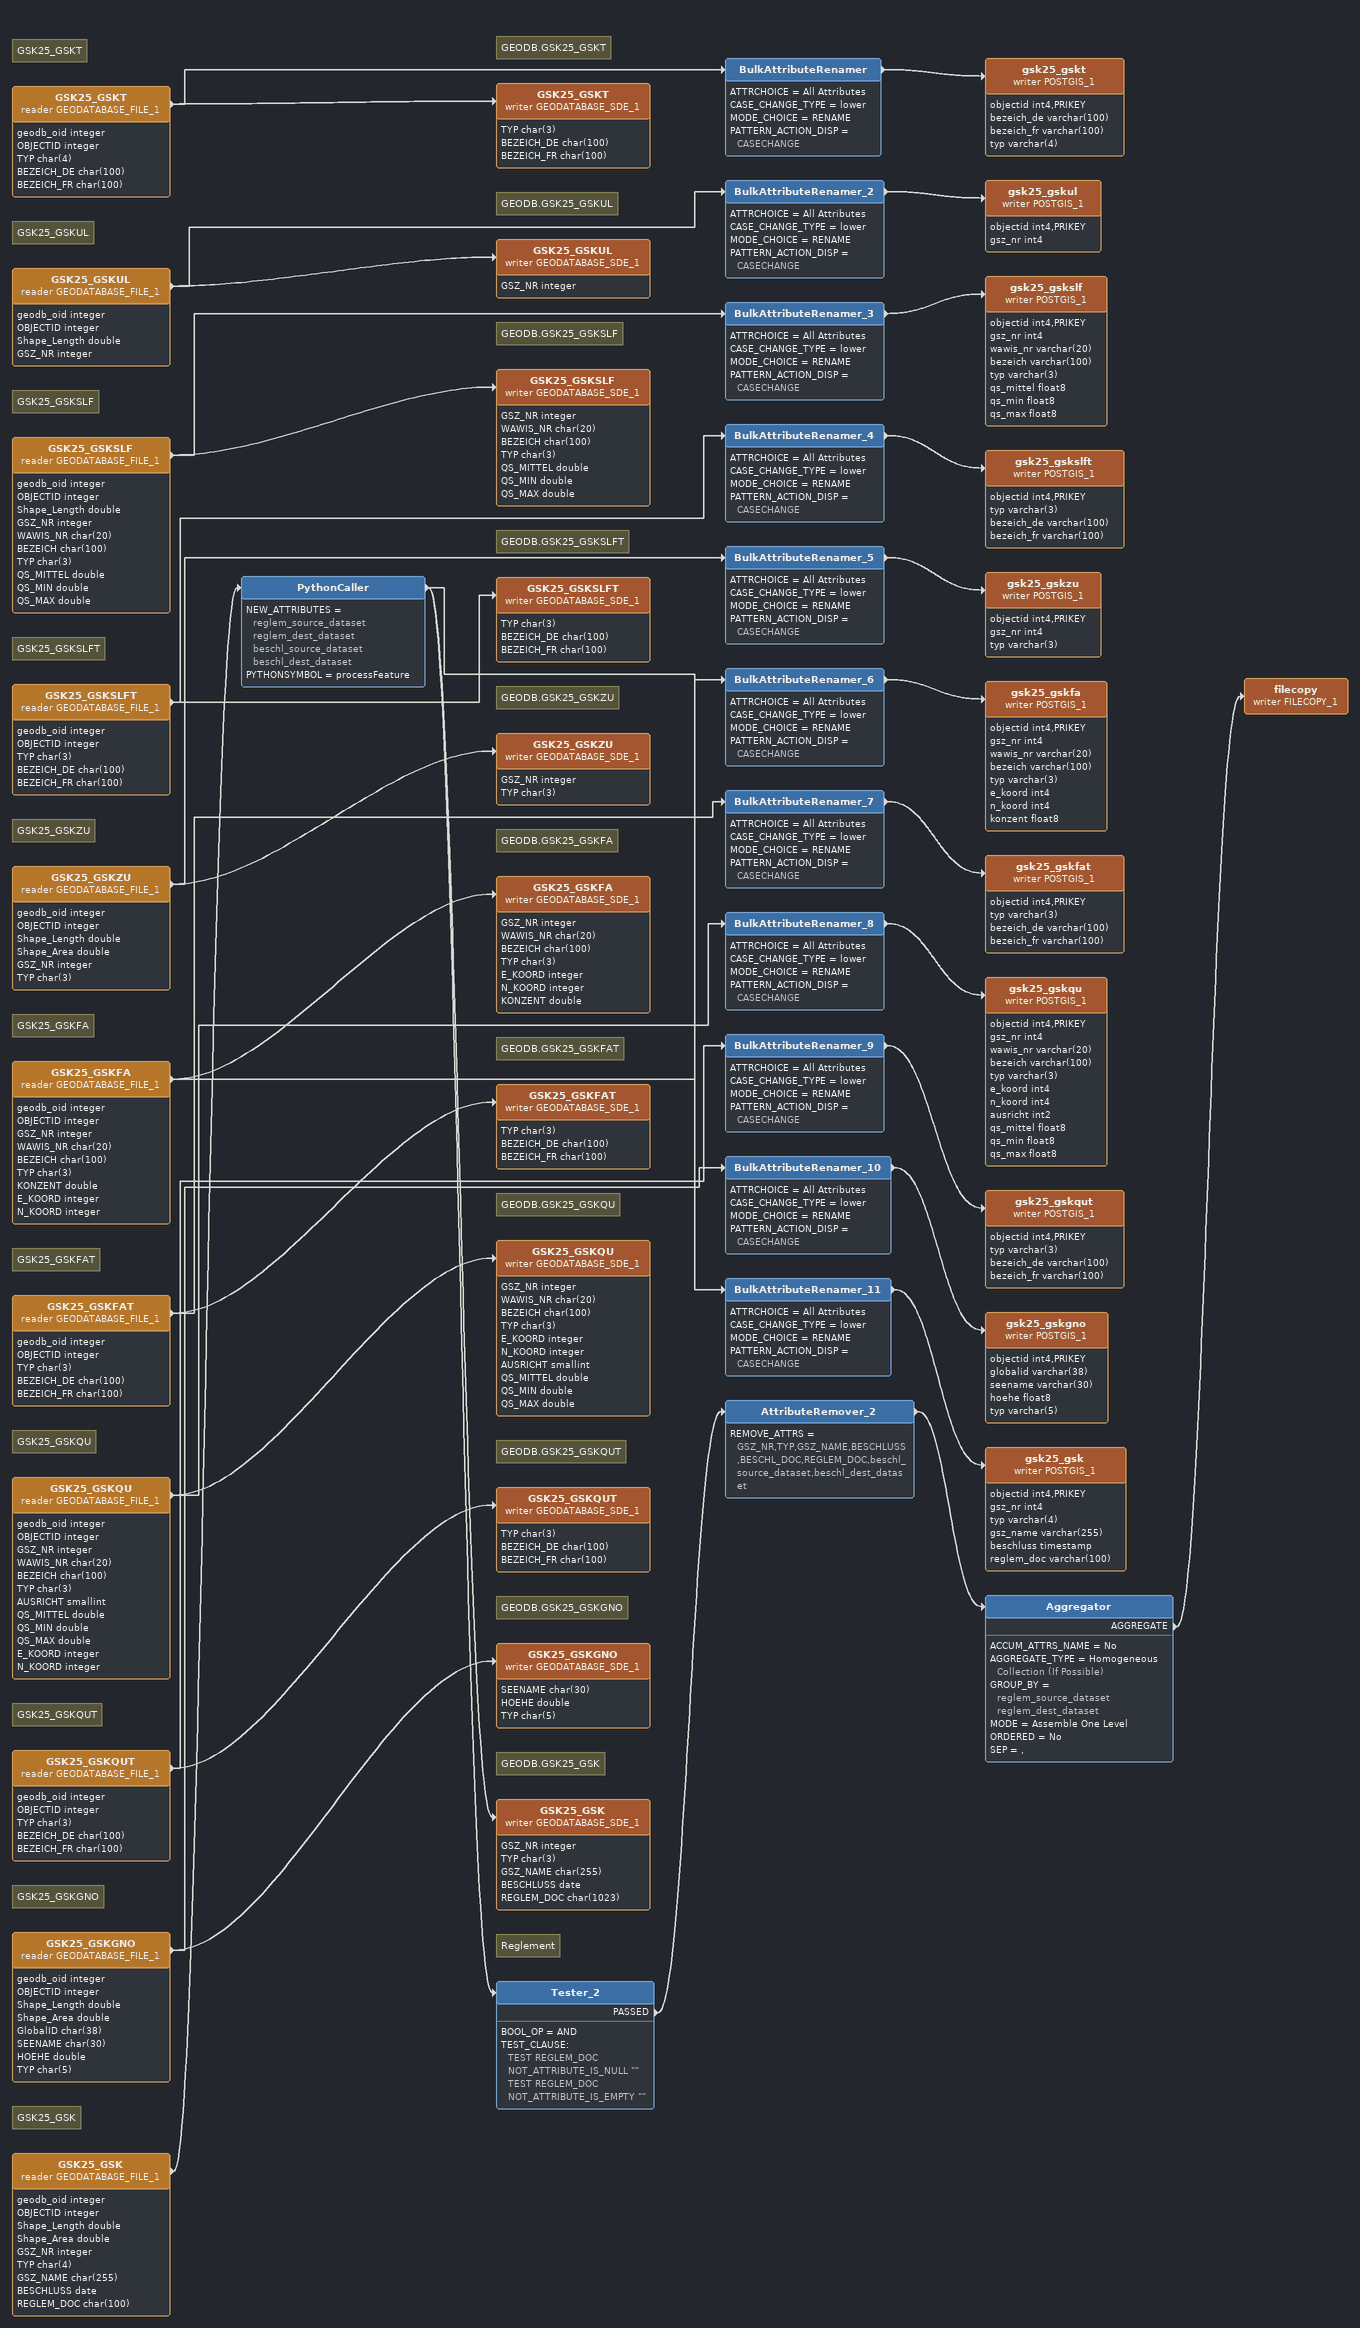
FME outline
Note: GSK25_GSKFA
GSK25_GSKFA (reader GEODATABASE_FILE_1)
    attributes: geodb_oid integer, OBJECTID integer, GSZ_NR integer, WAWIS_NR char(20), BEZEICH char(100), TYP char(3), KONZENT double, E_KOORD integer, N_KOORD integer
    -> GSK25_GSKFA (writer GEODATABASE_SDE_1)
    -> BulkAttributeRenamer_6
BulkAttributeRenamer_6
    ATTRCHOICE = All Attributes
    CASE_CHANGE_TYPE = lower
    MODE_CHOICE = RENAME
    PATTERN_ACTION_DISP = CASECHANGE
    -> gsk25_gskfa (writer POSTGIS_1)
gsk25_gskfa (writer POSTGIS_1)
    attributes: objectid int4,PRIKEY, gsz_nr int4, wawis_nr varchar(20), bezeich varchar(100), typ varchar(3), e_koord int4, n_koord int4, konzent float8
Note: GEODB.GSK25_GSKFA
GSK25_GSKFA (writer GEODATABASE_SDE_1)
    attributes: GSZ_NR integer, WAWIS_NR char(20), BEZEICH char(100), TYP char(3), E_KOORD integer, N_KOORD integer, KONZENT double
Note: GSK25_GSKFAT
GSK25_GSKFAT (reader GEODATABASE_FILE_1)
    attributes: geodb_oid integer, OBJECTID integer, TYP char(3), BEZEICH_DE char(100), BEZEICH_FR char(100)
    -> GSK25_GSKFAT (writer GEODATABASE_SDE_1)
    -> BulkAttributeRenamer_7
Note: GEODB.GSK25_GSKFAT
GSK25_GSKFAT (writer GEODATABASE_SDE_1)
    attributes: TYP char(3), BEZEICH_DE char(100), BEZEICH_FR char(100)
BulkAttributeRenamer_7
    ATTRCHOICE = All Attributes
    CASE_CHANGE_TYPE = lower
    MODE_CHOICE = RENAME
    PATTERN_ACTION_DISP = CASECHANGE
    -> gsk25_gskfat (writer POSTGIS_1)
gsk25_gskfat (writer POSTGIS_1)
    attributes: objectid int4,PRIKEY, typ varchar(3), bezeich_de varchar(100), bezeich_fr varchar(100)
Note: GSK25_GSKQU
GSK25_GSKQU (reader GEODATABASE_FILE_1)
    attributes: geodb_oid integer, OBJECTID integer, GSZ_NR integer, WAWIS_NR char(20), BEZEICH char(100), TYP char(3), AUSRICHT smallint, QS_MITTEL double, QS_MIN double, QS_MAX double, E_KOORD integer, N_KOORD integer
    -> GSK25_GSKQU (writer GEODATABASE_SDE_1)
    -> BulkAttributeRenamer_8
BulkAttributeRenamer_8
    ATTRCHOICE = All Attributes
    CASE_CHANGE_TYPE = lower
    MODE_CHOICE = RENAME
    PATTERN_ACTION_DISP = CASECHANGE
    -> gsk25_gskqu (writer POSTGIS_1)
gsk25_gskqu (writer POSTGIS_1)
    attributes: objectid int4,PRIKEY, gsz_nr int4, wawis_nr varchar(20), bezeich varchar(100), typ varchar(3), e_koord int4, n_koord int4, ausricht int2, qs_mittel float8, qs_min float8, qs_max float8
Note: GEODB.GSK25_GSKQU
GSK25_GSKQU (writer GEODATABASE_SDE_1)
    attributes: GSZ_NR integer, WAWIS_NR char(20), BEZEICH char(100), TYP char(3), E_KOORD integer, N_KOORD integer, AUSRICHT smallint, QS_MITTEL double, QS_MIN double, QS_MAX double
Note: GSK25_GSKQUT
GSK25_GSKQUT (reader GEODATABASE_FILE_1)
    attributes: geodb_oid integer, OBJECTID integer, TYP char(3), BEZEICH_DE char(100), BEZEICH_FR char(100)
    -> GSK25_GSKQUT (writer GEODATABASE_SDE_1)
    -> BulkAttributeRenamer_9
Note: GEODB.GSK25_GSKQUT
GSK25_GSKQUT (writer GEODATABASE_SDE_1)
    attributes: TYP char(3), BEZEICH_DE char(100), BEZEICH_FR char(100)
BulkAttributeRenamer_9
    ATTRCHOICE = All Attributes
    CASE_CHANGE_TYPE = lower
    MODE_CHOICE = RENAME
    PATTERN_ACTION_DISP = CASECHANGE
    -> gsk25_gskqut (writer POSTGIS_1)
gsk25_gskqut (writer POSTGIS_1)
    attributes: objectid int4,PRIKEY, typ varchar(3), bezeich_de varchar(100), bezeich_fr varchar(100)
Note: GSK25_GSKGNO
GSK25_GSKGNO (reader GEODATABASE_FILE_1)
    attributes: geodb_oid integer, OBJECTID integer, Shape_Length double, Shape_Area double, GlobalID char(38), SEENAME char(30), HOEHE double, TYP char(5)
    -> GSK25_GSKGNO (writer GEODATABASE_SDE_1)
    -> BulkAttributeRenamer_10
Note: GEODB.GSK25_GSKGNO
GSK25_GSKGNO (writer GEODATABASE_SDE_1)
    attributes: SEENAME char(30), HOEHE double, TYP char(5)
BulkAttributeRenamer_10
    ATTRCHOICE = All Attributes
    CASE_CHANGE_TYPE = lower
    MODE_CHOICE = RENAME
    PATTERN_ACTION_DISP = CASECHANGE
    -> gsk25_gskgno (writer POSTGIS_1)
gsk25_gskgno (writer POSTGIS_1)
    attributes: objectid int4,PRIKEY, globalid varchar(38), seename varchar(30), hoehe float8, typ varchar(5)
Note: GSK25_GSK
GSK25_GSK (reader GEODATABASE_FILE_1)
    attributes: geodb_oid integer, OBJECTID integer, Shape_Length double, Shape_Area double, GSZ_NR integer, TYP char(4), GSZ_NAME char(255), BESCHLUSS date, REGLEM_DOC char(100)
    -> PythonCaller
PythonCaller
    NEW_ATTRIBUTES = reglem_source_dataset reglem_dest_dataset beschl_source_dataset beschl_dest_dataset
    PYTHONSYMBOL = processFeature
    -> GSK25_GSK (writer GEODATABASE_SDE_1)
    -> Tester_2
    -> BulkAttributeRenamer_11
Note: GEODB.GSK25_GSK
GSK25_GSK (writer GEODATABASE_SDE_1)
    attributes: GSZ_NR integer, TYP char(3), GSZ_NAME char(255), BESCHLUSS date, REGLEM_DOC char(1023)
BulkAttributeRenamer_11
    ATTRCHOICE = All Attributes
    CASE_CHANGE_TYPE = lower
    MODE_CHOICE = RENAME
    PATTERN_ACTION_DISP = CASECHANGE
    -> gsk25_gsk (writer POSTGIS_1)
gsk25_gsk (writer POSTGIS_1)
    attributes: objectid int4,PRIKEY, gsz_nr int4, typ varchar(4), gsz_name varchar(255), beschluss timestamp, reglem_doc varchar(100)
Note: Reglement
Tester_2
    BOOL_OP = AND
    TEST_CLAUSE:
      TEST REGLEM_DOC NOT_ATTRIBUTE_IS_NULL ""
      TEST REGLEM_DOC NOT_ATTRIBUTE_IS_EMPTY ""
    PASSED -> AttributeRemover_2
AttributeRemover_2
    REMOVE_ATTRS = GSZ_NR,TYP,GSZ_NAME,BESCHLUSS,BESCHL_DOC,REGLEM_DOC,beschl_source_dataset,beschl_dest_dataset
    -> Aggregator
Aggregator
    ACCUM_ATTRS_NAME = No
    AGGREGATE_TYPE = Homogeneous Collection (If Possible)
    GROUP_BY = reglem_source_dataset reglem_dest_dataset
    MODE = Assemble One Level
    ORDERED = No
    SEP = ,
    AGGREGATE -> filecopy (writer FILECOPY_1)
filecopy (writer FILECOPY_1)
Note: GSK25_GSKT
GSK25_GSKT (reader GEODATABASE_FILE_1)
    attributes: geodb_oid integer, OBJECTID integer, TYP char(4), BEZEICH_DE char(100), BEZEICH_FR char(100)
    -> GSK25_GSKT (writer GEODATABASE_SDE_1)
    -> BulkAttributeRenamer
Note: GEODB.GSK25_GSKT
GSK25_GSKT (writer GEODATABASE_SDE_1)
    attributes: TYP char(3), BEZEICH_DE char(100), BEZEICH_FR char(100)
BulkAttributeRenamer
    ATTRCHOICE = All Attributes
    CASE_CHANGE_TYPE = lower
    MODE_CHOICE = RENAME
    PATTERN_ACTION_DISP = CASECHANGE
    -> gsk25_gskt (writer POSTGIS_1)
gsk25_gskt (writer POSTGIS_1)
    attributes: objectid int4,PRIKEY, bezeich_de varchar(100), bezeich_fr varchar(100), typ varchar(4)
Note: GSK25_GSKUL
GSK25_GSKUL (reader GEODATABASE_FILE_1)
    attributes: geodb_oid integer, OBJECTID integer, Shape_Length double, GSZ_NR integer
    -> GSK25_GSKUL (writer GEODATABASE_SDE_1)
    -> BulkAttributeRenamer_2
BulkAttributeRenamer_2
    ATTRCHOICE = All Attributes
    CASE_CHANGE_TYPE = lower
    MODE_CHOICE = RENAME
    PATTERN_ACTION_DISP = CASECHANGE
    -> gsk25_gskul (writer POSTGIS_1)
gsk25_gskul (writer POSTGIS_1)
    attributes: objectid int4,PRIKEY, gsz_nr int4
Note: GEODB.GSK25_GSKUL
GSK25_GSKUL (writer GEODATABASE_SDE_1)
    attributes: GSZ_NR integer
Note: GSK25_GSKSLF
GSK25_GSKSLF (reader GEODATABASE_FILE_1)
    attributes: geodb_oid integer, OBJECTID integer, Shape_Length double, GSZ_NR integer, WAWIS_NR char(20), BEZEICH char(100), TYP char(3), QS_MITTEL double, QS_MIN double, QS_MAX double
    -> GSK25_GSKSLF (writer GEODATABASE_SDE_1)
    -> BulkAttributeRenamer_3
BulkAttributeRenamer_3
    ATTRCHOICE = All Attributes
    CASE_CHANGE_TYPE = lower
    MODE_CHOICE = RENAME
    PATTERN_ACTION_DISP = CASECHANGE
    -> gsk25_gskslf (writer POSTGIS_1)
gsk25_gskslf (writer POSTGIS_1)
    attributes: objectid int4,PRIKEY, gsz_nr int4, wawis_nr varchar(20), bezeich varchar(100), typ varchar(3), qs_mittel float8, qs_min float8, qs_max float8
Note: GEODB.GSK25_GSKSLF
GSK25_GSKSLF (writer GEODATABASE_SDE_1)
    attributes: GSZ_NR integer, WAWIS_NR char(20), BEZEICH char(100), TYP char(3), QS_MITTEL double, QS_MIN double, QS_MAX double
Note: GSK25_GSKSLFT
GSK25_GSKSLFT (reader GEODATABASE_FILE_1)
    attributes: geodb_oid integer, OBJECTID integer, TYP char(3), BEZEICH_DE char(100), BEZEICH_FR char(100)
    -> GSK25_GSKSLFT (writer GEODATABASE_SDE_1)
    -> BulkAttributeRenamer_4
Note: GEODB.GSK25_GSKSLFT
GSK25_GSKSLFT (writer GEODATABASE_SDE_1)
    attributes: TYP char(3), BEZEICH_DE char(100), BEZEICH_FR char(100)
BulkAttributeRenamer_4
    ATTRCHOICE = All Attributes
    CASE_CHANGE_TYPE = lower
    MODE_CHOICE = RENAME
    PATTERN_ACTION_DISP = CASECHANGE
    -> gsk25_gskslft (writer POSTGIS_1)
gsk25_gskslft (writer POSTGIS_1)
    attributes: objectid int4,PRIKEY, typ varchar(3), bezeich_de varchar(100), bezeich_fr varchar(100)
Note: GSK25_GSKZU
GSK25_GSKZU (reader GEODATABASE_FILE_1)
    attributes: geodb_oid integer, OBJECTID integer, Shape_Length double, Shape_Area double, GSZ_NR integer, TYP char(3)
    -> GSK25_GSKZU (writer GEODATABASE_SDE_1)
    -> BulkAttributeRenamer_5
Note: GEODB.GSK25_GSKZU
GSK25_GSKZU (writer GEODATABASE_SDE_1)
    attributes: GSZ_NR integer, TYP char(3)
BulkAttributeRenamer_5
    ATTRCHOICE = All Attributes
    CASE_CHANGE_TYPE = lower
    MODE_CHOICE = RENAME
    PATTERN_ACTION_DISP = CASECHANGE
    -> gsk25_gskzu (writer POSTGIS_1)
gsk25_gskzu (writer POSTGIS_1)
    attributes: objectid int4,PRIKEY, gsz_nr int4, typ varchar(3)
